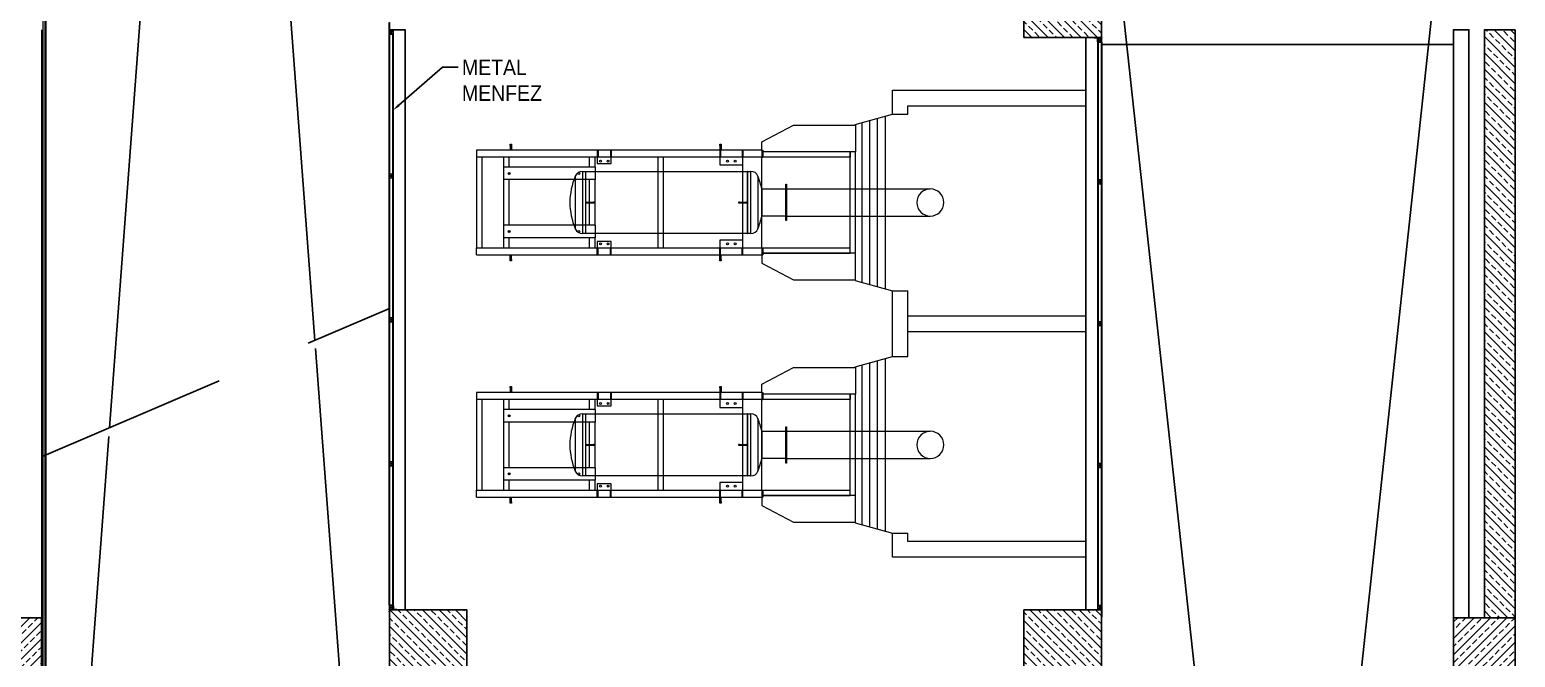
# Model space of a CAD drawing. Header units: metres. Extents: x -9802 to 773, y -8579 to 5125.
# Drawn here: x -2223 to -303, y -2487 to -1676 of the extents above; entities that cross this region are included whole.
import ezdxf
from ezdxf import colors
from ezdxf.entities.mleader import LeaderData, LeaderLine
from ezdxf.math import Vec2, Vec3

# ---------------------------------------------------------------- set-up
doc = ezdxf.new("R2010")
doc.units = ezdxf.units.M
doc.header["$MEASUREMENT"] = 0
doc.linetypes.add('HIDDEN', pattern=[9.525, 6.35, -3.175])
doc.linetypes.add('HIDDEN2', pattern=[0.1875, 0.125, -0.0625])
doc.layers.get('0').update_dxf_attribs({"color": 30, "lineweight": 0})
for name, color, linetype, lineweight in [('AG-Electrical', 133, 'Continuous', 9), ('AG-Insulation_Heat_Rockwool', 95, 'BATTING', 13), ('AG-Profile_Steel', 122, 'Continuous', 15), ('AG-Wall', 4, 'Continuous', 20)]:
    doc.layers.add(name, color=color, linetype=linetype, lineweight=lineweight)
for name, color, linetype in [('AG-ELEV-02', 152, 'Continuous'), ('AG-PLASTER', 73, 'Continuous'), ('AG-TEXT', 7, 'Continuous'), ('AI-Equipment unfixed', 7, 'Continuous'), ('V-0_Hatch_Concrete', 252, 'Continuous'), ('V-2_Column', 160, 'Continuous'), ('V-2_Stair', 100, 'Continuous')]:
    doc.layers.add(name, color=color, linetype=linetype)
doc.styles.add('ARIAL', font='arial.ttf', dxfattribs={"width": 0.9})
doc.linetypes.add('BATTING', pattern='A,0.00254,-2.54,[134,ltypeshp.shx,S=2.54,R=0,X=-2.54,Y=0],-5.08,[134,ltypeshp.shx,S=2.54,R=180,X=2.54,Y=0],-2.54', length=10.16254)

# ---------------------------------------------------------------- blocks, each defined once
blk = doc.blocks.new('kolon 1x1')
at = {"layer": 'V-0_Hatch_Concrete'}
h = blk.add_hatch(dxfattribs=at)
h.set_pattern_fill('ANSI33', color=256, scale=0.6, angle=90)
h.set_pattern_definition([(135, (49.56922, -174.56495), (-0.10606602, -0.10606602), []), (135, (49.56922, -174.45888), (-0.10606602, -0.10606602), [0.075, -0.0375])])
h.paths.add_polyline_path([(1, -1), (1, 0), (0, 0), (0, -1)])
blk.add_lwpolyline([(0, -1), (0, 0), (1, 0), (1, -1)], close=True)
blk = doc.blocks.new('kolon 80x80')
at = {"layer": 'V-0_Hatch_Concrete'}
h = blk.add_hatch(dxfattribs=at)
h.set_pattern_fill('ANSI33', color=256, scale=0.6)
h.set_pattern_definition([(45, (-190.3679, -46.12143), (-0.10606602, 0.10606602), []), (45, (-190.26183, -46.12143), (-0.10606602, 0.10606602), [0.075, -0.0375])])
h.paths.add_polyline_path([(0, -0.8), (0.8, -0.8), (0.8, 0), (0, 0)])
blk.add_lwpolyline([(0, -0.8), (0, 0), (0.8, 0), (0.8, -0.8)], close=True)
blk = doc.blocks.new('JENERATOR')
at = {"layer": 'AG-Electrical', "ltscale": 0.3}
for p, q in [((-250, -851), (-250, -820)), ((-250, -851), (-250, -820)), ((-250, -820), (0, -820)), ((-230, -851), (-230, -840)), ((-230, -840), (0, -840)), ((-298.4, -864), (-250, -851)), ((-289.6, -861.6), (-289.6, -1068.4)), ((-279.6, -859), (-279.6, -1071)), ((-269.6, -856.3), (-269.6, -1073.7)), ((-259.6, -853.6), (-259.6, -1076.4)), ((-250, -851), (-230, -851)), ((-418.7, -886.5), (-377.7, -865)), ((-377.7, -865), (-297.7, -865)), ((-297.7, -865), (-297.7, -899.5)), ((-418.7, -897.5), (-787.7, -897.5)), ((-787.7, -897.5), (-787.7, -906.5)), ((-744.2, -889.7), (-742.2, -889.7)), ((-744.2, -891.4), (-744.2, -889.7)), ((-742.2, -891.4), (-744.2, -891.4)), ((-744.2, -891.4), (-744.2, -897.5)), ((-742.2, -889.7), (-742.2, -891.4)), ((-742.2, -891.4), (-742.2, -897.5)), ((-631.5, -897.5), (-631.5, -906.5)), ((-631.5, -897.5), (-630.5, -897.5)), ((-630.5, -897.5), (-630.5, -906.5)), ((-614.5, -897.5), (-613.5, -897.5)), ((-614.5, -897.5), (-614.5, -906.5)), ((-613.5, -897.5), (-613.5, -906.5)), ((-473.2, -889.7), (-471.2, -889.7)), ((-473.2, -891.4), (-473.2, -889.7)), ((-471.2, -891.4), (-473.2, -891.4)), ((-473.2, -891.4), (-473.2, -897.5)), ((-473.2, -897.5), (-472.2, -897.5)), ((-473.2, -897.5), (-473.2, -906.5)), ((-472.2, -897.5), (-472.2, -906.5)), ((-471.2, -889.7), (-471.2, -891.4)), ((-471.2, -891.4), (-471.2, -897.5)), ((-444.2, -897.5), (-444.2, -906.5)), ((-444.2, -897.5), (-443.2, -897.5)), ((-443.2, -897.5), (-443.2, -906.5)), ((-418.7, -897.5), (-418.7, -886.5)), ((-418.7, -897.5), (-418.7, -906.5)), ((-418.7, -897.5), (-417.7, -897.5)), ((-417.7, -897.5), (-417.7, -906.5)), ((-304.7, -899.5), (-417.7, -899.5)), ((-297.7, -899.5), (-417.7, -899.5)), ((-304.7, -899.5), (-304.7, -906.5)), ((-304.7, -1030.5), (-304.7, -899.5)), ((-297.7, -899.5), (-304.7, -899.5)), ((-297.7, -1030.5), (-297.7, -899.5)), ((-631.5, -906.5), (-787.7, -906.5)), ((-787.7, -906.5), (-787.7, -1023.5)), ((-780.7, -906.5), (-780.7, -1023.5)), ((-752.9, -906.5), (-752.9, -919.5)), ((-752.9, -919.5), (-752.9, -935.5)), ((-634.4, -919.5), (-752.9, -919.5)), ((-745.9, -906.5), (-745.9, -919.5)), ((-641.4, -919.5), (-641.4, -906.5)), ((-634.4, -919.5), (-634.4, -906.5)), ((-634.4, -919.5), (-634.4, -935.5)), ((-631.5, -906.5), (-631.5, -914.5)), ((-613.5, -906.5), (-631.5, -906.5)), ((-631.5, -914.5), (-613.5, -914.5)), ((-613.5, -914.5), (-613.5, -906.5)), ((-473.2, -906.5), (-613.5, -906.5)), ((-552.7, -1023.5), (-552.7, -906.5)), ((-545.7, -1023.5), (-545.7, -906.5)), ((-473.2, -906.5), (-473.2, -916.5)), ((-443.2, -906.5), (-473.2, -906.5)), ((-473.2, -916.5), (-443.2, -916.5)), ((-443.2, -916.5), (-443.2, -906.5)), ((-418.7, -906.5), (-443.2, -906.5)), ((-443.2, -1013.5), (-443.2, -916.5)), ((-418.7, -906.5), (-417.7, -906.5)), ((-418.7, -1023.5), (-418.7, -906.5)), ((-304.7, -906.5), (-417.7, -906.5)), ((-634.4, -935.5), (-752.9, -935.5)), ((-752.9, -935.5), (-752.9, -994.5)), ((-745.9, -926.2), (-745.9, -928.8)), ((-745.9, -935.5), (-745.9, -994.5)), ((-660, -931), (-660, -950.9)), ((-650.8, -924.8), (-646.9, -924.8)), ((-650.8, -924.8), (-650.8, -948.3)), ((-646.9, -924.8), (-646.9, -948.3)), ((-646.7, -924.9), (-646.5, -925)), ((-646.7, -924.9), (-646.7, -948.4)), ((-646.5, -924.8), (-437.5, -924.8)), ((-646.5, -964.6), (-646.5, -924.8)), ((-641.4, -994.5), (-641.4, -935.5)), ((-634.4, -994.5), (-634.4, -935.5)), ((-437.5, -924.8), (-437.5, -964.6)), ((-437.4, -925), (-437.2, -924.9)), ((-437.4, -995.1), (-437.4, -925)), ((-437.2, -1005.1), (-437.2, -924.9)), ((-437, -924.8), (-433.1, -924.8)), ((-437, -1005.2), (-437, -924.8)), ((-433.1, -1005.2), (-433.1, -924.8)), ((-423.9, -931), (-423.9, -999)), ((-660, -950.9), (-660, -999)), ((-650.8, -948.3), (-650.8, -1005.2)), ((-646.9, -948.3), (-646.9, -1005.2)), ((-646.7, -948.4), (-646.7, -1005.1)), ((-418.9, -947.5), (-387.9, -947.5)), ((-418.9, -947.5), (-418.9, -982.5)), ((-387.9, -941.5), (-386.9, -941.5)), ((-387.9, -988.5), (-387.9, -941.5)), ((-387.9, -947.5), (-201.1, -947.5)), ((-386.9, -941.5), (-386.9, -988.5)), ((-646.5, -964.6), (-646.5, -965.4)), ((-645.3, -964.6), (-646.5, -964.6)), ((-646.5, -965.4), (-645.3, -965.4)), ((-646.5, -1005.2), (-646.5, -965.4)), ((-645.3, -965.4), (-645.3, -964.6)), ((-645.3, -964.6), (-636.3, -964.6)), ((-645.3, -965.4), (-636.3, -965.4)), ((-636.3, -964.6), (-636.3, -965.4)), ((-635.1, -964.6), (-636.3, -964.6)), ((-636.3, -965.4), (-635.1, -965.4)), ((-635.1, -964.6), (-635.1, -965.4)), ((-448.9, -964.6), (-448.9, -965.4)), ((-447.7, -964.6), (-448.9, -964.6)), ((-448.9, -965.4), (-447.7, -965.4)), ((-447.7, -964.6), (-438.7, -964.6)), ((-447.7, -965.4), (-447.7, -964.6)), ((-447.7, -965.4), (-438.7, -965.4)), ((-438.7, -964.6), (-438.7, -965.4)), ((-437.5, -964.6), (-438.7, -964.6)), ((-438.7, -965.4), (-437.5, -965.4)), ((-437.5, -964.6), (-437.5, -965.4)), ((-437.5, -965.4), (-437.5, -1005.2)), ((-752.9, -994.5), (-752.9, -1010.5)), ((-634.4, -994.5), (-752.9, -994.5)), ((-634.4, -994.5), (-634.4, -1010.5)), ((-437.4, -1005), (-437.4, -995.1)), ((-387.9, -982.5), (-418.9, -982.5)), ((-387.9, -982.5), (-201.1, -982.5)), ((-386.9, -988.5), (-387.9, -988.5)), ((-634.4, -1010.5), (-752.9, -1010.5)), ((-752.9, -1010.5), (-752.9, -1023.5)), ((-745.9, -1001.2), (-745.9, -1003.8)), ((-745.9, -1010.5), (-745.9, -1023.5)), ((-646.9, -1005.2), (-650.8, -1005.2)), ((-646.5, -1005), (-646.7, -1005.1)), ((-437.5, -1005.2), (-646.5, -1005.2)), ((-641.4, -1023.5), (-641.4, -1010.5)), ((-634.4, -1023.5), (-634.4, -1010.5)), ((-613.5, -1015.5), (-631.5, -1015.5)), ((-631.5, -1015.5), (-631.5, -1023.5)), ((-613.5, -1023.5), (-613.5, -1015.5)), ((-473.2, -1013.5), (-473.2, -1023.5)), ((-443.2, -1013.5), (-473.2, -1013.5)), ((-443.2, -1023.5), (-443.2, -1013.5)), ((-437.2, -1005.1), (-437.4, -1005)), ((-433.1, -1005.2), (-437, -1005.2)), ((-787.7, -1023.5), (-631.5, -1023.5)), ((-787.7, -1032.5), (-787.7, -1023.5)), ((-787.7, -1032.5), (-418.7, -1032.5)), ((-744.2, -1038.6), (-744.2, -1032.5)), ((-742.2, -1038.6), (-742.2, -1032.5)), ((-631.5, -1032.5), (-631.5, -1023.5)), ((-631.5, -1023.5), (-613.5, -1023.5)), ((-630.5, -1032.5), (-631.5, -1032.5)), ((-630.5, -1032.5), (-630.5, -1023.5)), ((-614.5, -1032.5), (-614.5, -1023.5)), ((-613.5, -1032.5), (-614.5, -1032.5)), ((-613.5, -1032.5), (-613.5, -1023.5)), ((-613.5, -1023.5), (-473.2, -1023.5)), ((-473.2, -1032.5), (-473.2, -1023.5)), ((-473.2, -1023.5), (-443.2, -1023.5)), ((-473.2, -1038.6), (-473.2, -1032.5)), ((-472.2, -1032.5), (-473.2, -1032.5)), ((-472.2, -1032.5), (-472.2, -1023.5)), ((-471.2, -1038.6), (-471.2, -1032.5)), ((-444.2, -1032.5), (-444.2, -1023.5)), ((-443.2, -1032.5), (-444.2, -1032.5)), ((-443.2, -1032.5), (-443.2, -1023.5)), ((-443.2, -1023.5), (-418.7, -1023.5)), ((-418.7, -1023.5), (-418.7, -1032.5)), ((-418.7, -1023.5), (-417.7, -1023.5)), ((-418.7, -1032.5), (-417.7, -1032.5)), ((-418.7, -1032.5), (-418.7, -1043.5)), ((-417.7, -1023.5), (-417.7, -1032.5)), ((-417.7, -1023.5), (-304.7, -1023.5)), ((-417.7, -1030.5), (-304.7, -1030.5)), ((-297.7, -1030.5), (-417.7, -1030.5)), ((-304.7, -1030.5), (-304.7, -1023.5)), ((-297.7, -1030.5), (-304.7, -1030.5)), ((-297.7, -1065), (-297.7, -1030.5)), ((-744.2, -1038.6), (-742.2, -1038.6)), ((-744.2, -1040.3), (-744.2, -1038.6)), ((-742.2, -1040.3), (-744.2, -1040.3)), ((-742.2, -1038.6), (-742.2, -1040.3)), ((-473.2, -1038.6), (-471.2, -1038.6)), ((-473.2, -1040.3), (-473.2, -1038.6)), ((-471.2, -1040.3), (-473.2, -1040.3)), ((-471.2, -1038.6), (-471.2, -1040.3)), ((-418.7, -1043.5), (-377.7, -1065)), ((-377.7, -1065), (-297.7, -1065)), ((-298.4, -1066), (-250, -1079)), ((-250, -1164.3), (-250, -1079)), ((-250, -1079), (-230, -1079)), ((-230, -1164.3), (-230, -1079)), ((-230, -1111.7), (0, -1111.7)), ((-230, -1131.7), (0, -1131.7)), ((-298.4, -1177.3), (-250, -1164.3)), ((-269.6, -1169.6), (-269.6, -1387)), ((-259.6, -1166.9), (-259.6, -1389.7)), ((-250, -1164.3), (-230, -1164.3)), ((-418.7, -1199.8), (-377.7, -1178.3)), ((-377.7, -1178.3), (-297.7, -1178.3)), ((-297.7, -1178.3), (-297.7, -1212.8)), ((-289.6, -1174.9), (-289.6, -1381.7)), ((-279.6, -1172.3), (-279.6, -1384.3)), ((-744.2, -1203), (-742.2, -1203)), ((-744.2, -1204.7), (-744.2, -1203)), ((-742.2, -1204.7), (-744.2, -1204.7)), ((-744.2, -1204.7), (-744.2, -1210.8)), ((-742.2, -1203), (-742.2, -1204.7)), ((-742.2, -1204.7), (-742.2, -1210.8)), ((-473.2, -1203), (-471.2, -1203)), ((-473.2, -1204.7), (-473.2, -1203)), ((-471.2, -1204.7), (-473.2, -1204.7)), ((-473.2, -1204.7), (-473.2, -1210.8)), ((-471.2, -1203), (-471.2, -1204.7)), ((-471.2, -1204.7), (-471.2, -1210.8)), ((-418.7, -1210.8), (-418.7, -1199.8)), ((-418.7, -1210.8), (-787.7, -1210.8)), ((-787.7, -1210.8), (-787.7, -1219.8)), ((-631.5, -1219.8), (-787.7, -1219.8)), ((-787.7, -1219.8), (-787.7, -1336.8)), ((-780.7, -1219.8), (-780.7, -1336.8)), ((-752.9, -1219.8), (-752.9, -1232.8)), ((-745.9, -1219.8), (-745.9, -1232.8)), ((-641.4, -1232.8), (-641.4, -1219.8)), ((-634.4, -1232.8), (-634.4, -1219.8)), ((-631.5, -1210.8), (-631.5, -1219.8)), ((-631.5, -1210.8), (-630.5, -1210.8)), ((-631.5, -1219.8), (-631.5, -1227.8)), ((-613.5, -1219.8), (-631.5, -1219.8)), ((-631.5, -1227.8), (-613.5, -1227.8)), ((-630.5, -1210.8), (-630.5, -1219.8)), ((-614.5, -1210.8), (-613.5, -1210.8)), ((-614.5, -1210.8), (-614.5, -1219.8)), ((-613.5, -1210.8), (-613.5, -1219.8)), ((-613.5, -1227.8), (-613.5, -1219.8)), ((-473.2, -1219.8), (-613.5, -1219.8)), ((-552.7, -1336.8), (-552.7, -1219.8)), ((-545.7, -1336.8), (-545.7, -1219.8)), ((-473.2, -1210.8), (-472.2, -1210.8)), ((-473.2, -1210.8), (-473.2, -1219.8)), ((-473.2, -1219.8), (-473.2, -1229.8)), ((-443.2, -1219.8), (-473.2, -1219.8)), ((-472.2, -1210.8), (-472.2, -1219.8)), ((-444.2, -1210.8), (-444.2, -1219.8)), ((-444.2, -1210.8), (-443.2, -1210.8)), ((-443.2, -1210.8), (-443.2, -1219.8)), ((-443.2, -1229.8), (-443.2, -1219.8)), ((-418.7, -1219.8), (-443.2, -1219.8)), ((-418.7, -1210.8), (-418.7, -1219.8)), ((-418.7, -1210.8), (-417.7, -1210.8)), ((-418.7, -1219.8), (-417.7, -1219.8)), ((-418.7, -1336.8), (-418.7, -1219.8)), ((-417.7, -1210.8), (-417.7, -1219.8)), ((-304.7, -1212.8), (-417.7, -1212.8)), ((-297.7, -1212.8), (-417.7, -1212.8)), ((-304.7, -1219.8), (-417.7, -1219.8)), ((-304.7, -1212.8), (-304.7, -1219.8)), ((-304.7, -1343.8), (-304.7, -1212.8)), ((-297.7, -1212.8), (-304.7, -1212.8)), ((-297.7, -1343.8), (-297.7, -1212.8)), ((-752.9, -1232.8), (-752.9, -1248.8)), ((-634.4, -1232.8), (-752.9, -1232.8)), ((-745.9, -1239.5), (-745.9, -1242.1)), ((-660, -1244.3), (-660, -1264.2)), ((-650.8, -1238.1), (-646.9, -1238.1)), ((-650.8, -1238.1), (-650.8, -1261.6)), ((-646.9, -1238.1), (-646.9, -1261.6)), ((-646.7, -1238.2), (-646.5, -1238.3)), ((-646.7, -1238.2), (-646.7, -1261.7)), ((-646.5, -1238.1), (-437.5, -1238.1)), ((-646.5, -1277.9), (-646.5, -1238.1)), ((-634.4, -1232.8), (-634.4, -1248.8)), ((-473.2, -1229.8), (-443.2, -1229.8)), ((-443.2, -1326.8), (-443.2, -1229.8)), ((-437.5, -1238.1), (-437.5, -1277.9)), ((-437.4, -1238.3), (-437.2, -1238.2)), ((-437.4, -1308.4), (-437.4, -1238.3)), ((-437.2, -1318.4), (-437.2, -1238.2)), ((-437, -1238.1), (-433.1, -1238.1)), ((-437, -1318.5), (-437, -1238.1)), ((-433.1, -1318.5), (-433.1, -1238.1)), ((-423.9, -1244.3), (-423.9, -1312.3)), ((-634.4, -1248.8), (-752.9, -1248.8)), ((-752.9, -1248.8), (-752.9, -1307.8)), ((-745.9, -1248.8), (-745.9, -1307.8)), ((-660, -1264.2), (-660, -1312.3)), ((-650.8, -1261.6), (-650.8, -1318.5)), ((-646.9, -1261.6), (-646.9, -1318.5)), ((-646.7, -1261.7), (-646.7, -1318.4)), ((-641.4, -1307.8), (-641.4, -1248.8)), ((-634.4, -1307.8), (-634.4, -1248.8)), ((-418.9, -1260.8), (-387.9, -1260.8)), ((-418.9, -1260.8), (-418.9, -1295.8)), ((-387.9, -1254.8), (-386.9, -1254.8)), ((-387.9, -1301.8), (-387.9, -1254.8)), ((-387.9, -1260.8), (-201.1, -1260.8)), ((-386.9, -1254.8), (-386.9, -1301.8)), ((-646.5, -1277.9), (-646.5, -1278.7)), ((-645.3, -1277.9), (-646.5, -1277.9)), ((-646.5, -1278.7), (-645.3, -1278.7)), ((-646.5, -1318.5), (-646.5, -1278.7)), ((-645.3, -1278.7), (-645.3, -1277.9)), ((-645.3, -1277.9), (-636.3, -1277.9)), ((-645.3, -1278.7), (-636.3, -1278.7)), ((-636.3, -1277.9), (-636.3, -1278.7)), ((-635.1, -1277.9), (-636.3, -1277.9)), ((-636.3, -1278.7), (-635.1, -1278.7)), ((-635.1, -1277.9), (-635.1, -1278.7)), ((-448.9, -1277.9), (-448.9, -1278.7)), ((-447.7, -1277.9), (-448.9, -1277.9)), ((-448.9, -1278.7), (-447.7, -1278.7)), ((-447.7, -1277.9), (-438.7, -1277.9)), ((-447.7, -1278.7), (-447.7, -1277.9)), ((-447.7, -1278.7), (-438.7, -1278.7)), ((-438.7, -1277.9), (-438.7, -1278.7)), ((-437.5, -1277.9), (-438.7, -1277.9)), ((-438.7, -1278.7), (-437.5, -1278.7)), ((-437.5, -1277.9), (-437.5, -1278.7)), ((-437.5, -1278.7), (-437.5, -1318.5)), ((-387.9, -1295.8), (-418.9, -1295.8)), ((-387.9, -1295.8), (-201.1, -1295.8)), ((-386.9, -1301.8), (-387.9, -1301.8)), ((-752.9, -1307.8), (-752.9, -1323.8)), ((-634.4, -1307.8), (-752.9, -1307.8)), ((-634.4, -1323.8), (-752.9, -1323.8)), ((-752.9, -1323.8), (-752.9, -1336.8)), ((-745.9, -1314.5), (-745.9, -1317.1)), ((-745.9, -1323.8), (-745.9, -1336.8)), ((-646.9, -1318.5), (-650.8, -1318.5)), ((-646.5, -1318.3), (-646.7, -1318.4)), ((-437.5, -1318.5), (-646.5, -1318.5)), ((-641.4, -1336.8), (-641.4, -1323.8)), ((-634.4, -1307.8), (-634.4, -1323.8)), ((-634.4, -1336.8), (-634.4, -1323.8)), ((-437.4, -1318.3), (-437.4, -1308.4)), ((-437.2, -1318.4), (-437.4, -1318.3)), ((-433.1, -1318.5), (-437, -1318.5)), ((-787.7, -1336.8), (-631.5, -1336.8)), ((-787.7, -1345.8), (-787.7, -1336.8)), ((-613.5, -1328.8), (-631.5, -1328.8)), ((-631.5, -1328.8), (-631.5, -1336.8)), ((-631.5, -1345.8), (-631.5, -1336.8)), ((-631.5, -1336.8), (-613.5, -1336.8)), ((-630.5, -1345.8), (-630.5, -1336.8)), ((-614.5, -1345.8), (-614.5, -1336.8)), ((-613.5, -1336.8), (-613.5, -1328.8)), ((-613.5, -1345.8), (-613.5, -1336.8)), ((-613.5, -1336.8), (-473.2, -1336.8)), ((-473.2, -1326.8), (-473.2, -1336.8)), ((-443.2, -1326.8), (-473.2, -1326.8)), ((-473.2, -1345.8), (-473.2, -1336.8)), ((-473.2, -1336.8), (-443.2, -1336.8)), ((-472.2, -1345.8), (-472.2, -1336.8)), ((-444.2, -1345.8), (-444.2, -1336.8)), ((-443.2, -1336.8), (-443.2, -1326.8)), ((-443.2, -1345.8), (-443.2, -1336.8)), ((-443.2, -1336.8), (-418.7, -1336.8)), ((-418.7, -1336.8), (-418.7, -1345.8)), ((-418.7, -1336.8), (-417.7, -1336.8)), ((-417.7, -1336.8), (-417.7, -1345.8)), ((-417.7, -1336.8), (-304.7, -1336.8)), ((-417.7, -1343.8), (-304.7, -1343.8)), ((-297.7, -1343.8), (-417.7, -1343.8)), ((-304.7, -1343.8), (-304.7, -1336.8)), ((-297.7, -1343.8), (-304.7, -1343.8)), ((-297.7, -1378.3), (-297.7, -1343.8)), ((-787.7, -1345.8), (-418.7, -1345.8)), ((-744.2, -1351.9), (-744.2, -1345.8)), ((-744.2, -1351.9), (-742.2, -1351.9)), ((-744.2, -1353.6), (-744.2, -1351.9)), ((-742.2, -1353.6), (-744.2, -1353.6)), ((-742.2, -1351.9), (-742.2, -1345.8)), ((-742.2, -1351.9), (-742.2, -1353.6)), ((-630.5, -1345.8), (-631.5, -1345.8)), ((-613.5, -1345.8), (-614.5, -1345.8)), ((-473.2, -1351.9), (-473.2, -1345.8)), ((-472.2, -1345.8), (-473.2, -1345.8)), ((-473.2, -1351.9), (-471.2, -1351.9)), ((-473.2, -1353.6), (-473.2, -1351.9)), ((-471.2, -1353.6), (-473.2, -1353.6)), ((-471.2, -1351.9), (-471.2, -1345.8)), ((-471.2, -1351.9), (-471.2, -1353.6)), ((-443.2, -1345.8), (-444.2, -1345.8)), ((-418.7, -1345.8), (-417.7, -1345.8)), ((-418.7, -1345.8), (-418.7, -1356.8)), ((-418.7, -1356.8), (-377.7, -1378.3)), ((-377.7, -1378.3), (-297.7, -1378.3)), ((-298.4, -1379.3), (-250, -1392.3)), ((-250, -1423.3), (-250, -1392.3)), ((-250, -1392.3), (-230, -1392.3)), ((-230, -1403.3), (-230, -1392.3)), ((0, -1403.3), (-230, -1403.3)), ((0, -1423.3), (-250, -1423.3))]:
    blk.add_line(p, q, dxfattribs=at)
for centre, radius in [((-627.4, -911.5), 1.25), ((-617.6, -911.5), 1.25), ((-463.1, -911.5), 1.25), ((-453.3, -911.5), 1.25), ((-745.4, -927.5), 1.4), ((-655.4, -927.5), 1.4), ((-745.4, -1002.5), 1.4), ((-655.4, -1002.5), 1.4), ((-627.4, -1018.5), 1.25), ((-617.6, -1018.5), 1.25), ((-463.1, -1018.5), 1.25), ((-453.3, -1018.5), 1.25), ((-627.4, -1224.8), 1.25), ((-617.6, -1224.8), 1.25), ((-463.1, -1224.8), 1.25), ((-453.3, -1224.8), 1.25), ((-745.4, -1240.8), 1.4), ((-655.4, -1240.8), 1.4), ((-745.4, -1315.8), 1.4), ((-655.4, -1315.8), 1.4), ((-627.4, -1331.8), 1.25), ((-617.6, -1331.8), 1.25), ((-463.1, -1331.8), 1.25), ((-453.3, -1331.8), 1.25)]:
    blk.add_circle(centre, radius, dxfattribs=at)
for centre, radius, start, end in [((-571.8, -966.8), 95.2, 157.9093, 178.9192), ((-650.8, -934.7), 9.93, 90, 157.9093), ((-646.9, -925.3), 0.5, 60.7568, 90), ((-437.5, -924.7), 0.3, 270, 299.2432), ((-437, -925.3), 0.5, 90, 119.2432), ((-433.1, -934.7), 9.93, 22.0907, 90), ((-512.1, -966.8), 95.2, 11.6951, 22.0907), ((-201.1, -965), 17.5, 90, 270), ((-201.1, -965), 17.5, 270, 90), ((-571.8, -963.2), 95.2, 181.0808, 202.0907), ((-512.1, -963.2), 95.2, 337.9093, 348.3049), ((-650.8, -995.3), 9.93, 202.0907, 270), ((-646.9, -1004.7), 0.5, 270, 299.2432), ((-437.5, -1005.3), 0.3, 60.7568, 90), ((-437, -1004.7), 0.5, 240.7568, 270), ((-433.1, -995.3), 9.93, 270, 337.9093), ((-571.8, -1280.1), 95.2, 157.9093, 178.9192), ((-650.8, -1248), 9.93, 90, 157.9093), ((-646.9, -1238.6), 0.5, 60.7568, 90), ((-437.5, -1238), 0.3, 270, 299.2432), ((-437, -1238.6), 0.5, 90, 119.2432), ((-433.1, -1248), 9.93, 22.0907, 90), ((-512.1, -1280.1), 95.2, 11.6951, 22.0907), ((-201.1, -1278.3), 17.5, 90, 270), ((-201.1, -1278.3), 17.5, 270, 90), ((-571.8, -1276.5), 95.2, 181.0808, 202.0907), ((-512.1, -1276.5), 95.2, 337.9093, 348.3049), ((-650.8, -1308.6), 9.93, 202.0907, 270), ((-646.9, -1318), 0.5, 270, 299.2432), ((-437.5, -1318.6), 0.3, 60.7568, 90), ((-437, -1318), 0.5, 240.7568, 270), ((-433.1, -1308.6), 9.93, 270, 337.9093)]:
    blk.add_arc(centre, radius, start, end, dxfattribs=at)
blk = doc.blocks.new('menfez')
blk.add_wipeout([(10, -45), (10, 5), (7490, 5), (7490, -45)])
at = {"layer": 'AG-Profile_Steel', "ltscale": 2.5}
h = blk.add_hatch(dxfattribs=at)
h.set_pattern_fill('ANSI31', color=256, angle=270, style=0)
h.set_pattern_definition([(315, (-647161.083, 66540.2703), (2.24506403, 2.24506403), [])])
h.paths.add_polyline_path([(-95, 5), (-95, 0), (0, 0), (0, -95), (5, -95), (5, 5)])
h = blk.add_hatch(dxfattribs=at)
h.set_pattern_fill('ANSI31', color=256, angle=360, style=0)
h.set_pattern_definition([(45, (23607.336, -1117162.009), (-2.24506403, 2.24506403), [])])
h.paths.add_polyline_path([(10, 5), (10, -45), (55, -45), (55, -50), (5, -50), (5, 5)])
h = blk.add_hatch(dxfattribs=at)
h.set_pattern_fill('ANSI31', color=256, angle=360, style=0)
h.set_pattern_definition([(45, (31152.967, -1117162.009), (-2.24506403, 2.24506403), [])])
h.paths.add_polyline_path([(7490, 5), (7490, -45), (7445, -45), (7445, -50), (7495, -50), (7495, 5)])
h = blk.add_hatch(dxfattribs=at)
h.set_pattern_fill('ANSI31', color=256, angle=270, style=0)
h.set_pattern_definition([(315, (-646132.948, 66540.271), (2.24506403, 2.24506403), [])])
h.paths.add_polyline_path([(7595, 5), (7595, 0), (7500, 0), (7500, -95), (7495, -95), (7495, 5)])
at = {"layer": 'AG-ELEV-02', "ltscale": 2.5}
for p, q in [((7445, 5), (60, 5)), ((7445, 3), (60, 3)), ((7445, -43), (60, -43)), ((7445, -45), (60, -45))]:
    blk.add_line(p, q, dxfattribs=at)
at = {"layer": 'AG-Profile_Steel'}
for points in [[(-95, 5), (-95, 0), (0, 0), (0, -95), (5, -95), (5, 5)], [(58, 3), (12, 3), (12, -43), (58, -43)], [(1913, 3), (1867, 3), (1867, -43), (1913, -43)], [(3773, 3), (3727, 3), (3727, -43), (3773, -43)], [(5633, 3), (5587, 3), (5587, -43), (5633, -43)], [(7442, 3), (7488, 3), (7488, -43), (7442, -43)], [(7595, 5), (7595, 0), (7500, 0), (7500, -95), (7495, -95), (7495, 5)]]:
    blk.add_lwpolyline(points, close=True, dxfattribs=at)
for points in [[(10, 5), (10, -45), (55, -45), (55, -50), (5, -50), (5, 5), (10, 5)], [(60, 5), (10, 5), (10, -45), (60, -45), (60, 5)], [(12, 3), (58, -43)], [(58, 3), (12, -43)], [(1915, 5), (1865, 5), (1865, -45), (1915, -45), (1915, 5)], [(1867, 3), (1913, -43)], [(1913, 3), (1867, -43)], [(3775, 5), (3725, 5), (3725, -45), (3775, -45), (3775, 5)], [(3727, 3), (3773, -43)], [(3773, 3), (3727, -43)], [(5635, 5), (5585, 5), (5585, -45), (5635, -45), (5635, 5)], [(5587, 3), (5633, -43)], [(5633, 3), (5587, -43)], [(7440, 5), (7490, 5), (7490, -45), (7440, -45), (7440, 5)], [(7488, 3), (7442, -43)], [(7442, 3), (7488, -43)], [(7490, 5), (7490, -45), (7445, -45), (7445, -50), (7495, -50), (7495, 5), (7490, 5)]]:
    blk.add_lwpolyline(points, dxfattribs=at)
blk = doc.blocks.new('A$C76B045A8')
blk.add_wipeout([(105, 185), (105, 235), (7485, 235), (7485, 185)])
at = {"layer": 'AG-Profile_Steel', "ltscale": 2.5}
h = blk.add_hatch(dxfattribs=at)
h.set_pattern_fill('ANSI31', color=256, angle=270, style=0)
h.set_pattern_definition([(315, (-647066.084, 66770.2696), (2.24506403, 2.24506403), [])])
h.paths.add_polyline_path([(0, 235), (0, 230), (95, 230), (95, 135), (100, 135), (100, 235)])
h = blk.add_hatch(dxfattribs=at)
h.set_pattern_fill('ANSI31', color=256, angle=360, style=0)
h.set_pattern_definition([(45, (23702.335, -1116932.0097), (-2.24506403, 2.24506403), [])])
h.paths.add_polyline_path([(105, 235), (105, 185), (150, 185), (150, 180), (100, 180), (100, 235)])
h = blk.add_hatch(dxfattribs=at)
h.set_pattern_fill('ANSI31', color=256, angle=360, style=0)
h.set_pattern_definition([(45, (31147.966, -1116932.0097), (-2.24506403, 2.24506403), [])])
h.paths.add_polyline_path([(7485, 235), (7485, 185), (7440, 185), (7440, 180), (7490, 180), (7490, 235)])
h = blk.add_hatch(dxfattribs=at)
h.set_pattern_fill('ANSI31', color=256, angle=270, style=0)
h.set_pattern_definition([(315, (-646137.9488, 66770.27), (2.24506403, 2.24506403), [])])
h.paths.add_polyline_path([(7590, 235), (7590, 230), (7495, 230), (7495, 135), (7490, 135), (7490, 235)])
at = {"layer": 'AG-ELEV-02', "ltscale": 2.5}
for p, q in [((7440, 235), (155, 235)), ((7440, 233), (155, 233)), ((7440, 187), (155, 187)), ((7440, 185), (155, 185))]:
    blk.add_line(p, q, dxfattribs=at)
at = {"layer": 'AG-Profile_Steel'}
for points in [[(0, 235), (0, 230), (95, 230), (95, 135), (100, 135), (100, 235)], [(153, 233), (107, 233), (107, 187), (153, 187)], [(1985, 233), (1939, 233), (1939, 187), (1985, 187)], [(3818, 233), (3772, 233), (3772, 187), (3818, 187)], [(5650, 233), (5604, 233), (5604, 187), (5650, 187)], [(7437, 233), (7483, 233), (7483, 187), (7437, 187)], [(7590, 235), (7590, 230), (7495, 230), (7495, 135), (7490, 135), (7490, 235)]]:
    blk.add_lwpolyline(points, close=True, dxfattribs=at)
for points in [[(105, 235), (105, 185), (150, 185), (150, 180), (100, 180), (100, 235), (105, 235)], [(155, 235), (105, 235), (105, 185), (155, 185), (155, 235)], [(107, 233), (153, 187)], [(153, 233), (107, 187)], [(1987, 235), (1937, 235), (1937, 185), (1987, 185), (1987, 235)], [(1939, 233), (1985, 187)], [(1985, 233), (1939, 187)], [(3820, 235), (3770, 235), (3770, 185), (3820, 185), (3820, 235)], [(3772, 233), (3818, 187)], [(3818, 233), (3772, 187)], [(5652, 235), (5602, 235), (5602, 185), (5652, 185), (5652, 235)], [(5604, 233), (5650, 187)], [(5650, 233), (5604, 187)], [(7435, 235), (7485, 235), (7485, 185), (7435, 185), (7435, 235)], [(7483, 233), (7437, 187)], [(7437, 233), (7483, 187)], [(7485, 235), (7485, 185), (7440, 185), (7440, 180), (7490, 180), (7490, 235), (7485, 235)]]:
    blk.add_lwpolyline(points, dxfattribs=at)
blk = doc.blocks.new('A$C09C70BEB')
at = {"color": 30, "ltscale": 0.3}
blk.add_lwpolyline([(-13.75, -7.9), (-13.75, -0.4), (-13.55, -0.4), (-13.55, -7.9), (-13.75, -7.9)], dxfattribs=at)
blk.add_lwpolyline([(-4.55, -7.9), (-4.55, -0.5), (-4.75, -0.5), (-4.75, -7.9)], close=True, dxfattribs=at)
at = {"layer": 'V-2_Stair', "ltscale": 2.5}
blk.add_line((-4.55, -0.59), (0, -0.59), dxfattribs=at)
at = {"layer": 'V-2_Stair', "linetype": 'HIDDEN2', "ltscale": 20}
blk.add_line((-18.25, -5.919), (-13.75, -4.004), dxfattribs=at)
at = {"layer": 'V-2_Stair', "ltscale": 2.5}
for points in [[(-17.368, -5.544), (-16, 12.75)], [(-16, 12.75), (-14.716, -4.415)], [(-4.55, 2.41), (-3.095, -10.956)], [(-1.357, -10.217), (0, 2.41)]]:
    blk.add_lwpolyline(points, dxfattribs=at)
at = {"layer": 'V-2_Stair', "color": 1, "ltscale": 2.5}
blk.add_lwpolyline([(0.2, -8), (0.2, -0.4), (0, -0.4), (0, -8)], close=True, dxfattribs=at)
at = {"layer": 'V-2_Stair', "linetype": 'HIDDEN', "ltscale": 10}
for points in [[(-14.708, -4.521), (-13.75, -17.3)], [(-18.25, -17.3), (-17.377, -5.656)]]:
    blk.add_lwpolyline(points, dxfattribs=at)

msp = doc.modelspace()

# ---------------------------------------------------------------- hatches: boundary and pattern name
at = {"layer": 'V-0_Hatch_Concrete', "ltscale": 0.3}
h = msp.add_hatch(dxfattribs=at)
h.set_pattern_fill('ANSI33', color=256, scale=60, angle=90)
h.set_pattern_definition([(135, (0, -840), (-10.6066, -10.6066), []), (135, (6e-16, -829.393), (-10.6066, -10.6066), [7.5, -3.75])])
h.paths.add_polyline_path([(-303.4, -1675.9), (-343.4, -1675.9), (-343.4, -2435.9), (-303.4, -2435.9)])

# ---------------------------------------------------------------- linework, layer by layer
at = {"layer": 'AG-Insulation_Heat_Rockwool', "ltscale": 0.48}
msp.add_lwpolyline([(-2205.9, -3261.9), (-2205.9, -362.9)], dxfattribs=at)
at = {"layer": 'AG-Insulation_Heat_Rockwool', "linetype": 'Continuous', "ltscale": 1.2}
msp.add_lwpolyline([(-1753.9, -3260.9), (-2203.4, -3260.9), (-2203.4, -362.9)], dxfattribs=at)
at = {"layer": 'AG-PLASTER', "ltscale": 0.3}
msp.add_lwpolyline([(-1753.9, -3259.9), (-2202.4, -3259.9), (-2202.4, -360.9)], dxfattribs=at)
at = {"layer": 'AG-Wall', "ltscale": 0.3}
msp.add_lwpolyline([(-2208.4, -1675.9), (-2208.4, -2435.9)], dxfattribs=at)
at = {"layer": 'V-2_Column'}
msp.add_lwpolyline([(-303.4, -1675.9), (-303.4, -2435.9), (-343.4, -2435.9), (-343.4, -1675.9)], close=True, dxfattribs=at)

# ---------------------------------------------------------------- block references
at = {"layer": 'AI-Equipment unfixed'}
msp.add_blockref('JENERATOR', (-858.4, -934.2), dxfattribs=at)
at = {"layer": 'V-2_Column', "xscale": 100, "yscale": 100, "zscale": 100}
for name, p in [('kolon 1x1', (-938.4, -1585.9)), ('kolon 80x80', (-2288.4, -2435.9)), ('kolon 1x1', (-1758.4, -2425.9)), ('kolon 1x1', (-938.4, -2425.9)), ('kolon 80x80', (-383.4, -2435.9))]:
    msp.add_blockref(name, p, dxfattribs=at)

# ---------------------------------------------------------------- next in the draw order: block references
at = {"xscale": 0.1, "yscale": 0.1, "zscale": 0.1, "rotation": 90}
msp.add_blockref('menfez', (-1758.4, -2425.9), dxfattribs=at)
at = {"ltscale": 2.5, "xscale": 0.1, "yscale": 0.1, "zscale": 0.1, "rotation": 270}
msp.add_blockref('A$C76B045A8', (-861.4, -1676.4), dxfattribs=at)

# ---------------------------------------------------------------- next in the draw order: block references
at = {"layer": 'V-2_Stair', "ltscale": 0.3, "xscale": 100, "yscale": 100, "zscale": 100}
msp.add_blockref('A$C09C70BEB', (-383.4, -1635.9), dxfattribs=at)

# ---------------------------------------------------------------- next in the draw order: leaders
at = {"layer": 'AG-TEXT', "ltscale": 200}
ml = msp.add_multileader_mtext('Standard', dxfattribs=at)
ml.set_content('METAL\\PMENFEZ', color=256, style='ARIAL')
ml.set_leader_properties(color=256, linetype='ByLayer', lineweight=-1)
ml.build(insert=Vec2(0, 0))
ml.multileader.update_dxf_attribs({"dogleg_length": 2, "arrow_head_size": 10, "scale": 50})
ctx = ml.context
ctx.base_point, ctx.scale, ctx.char_height, ctx.arrow_head_size, ctx.landing_gap_size, ctx.plane_origin = Vec3(-1669.8, -1724.5), 50, 20, 10, 5, Vec3(-1728.3, -1520.2)
notes = []
notes.append((ctx, [(0, (1, 1, 0), (-1689.8, -1724.5), (1, 0), 20, [(0, [(-1753.9, -1780)], 0, [])])]))
ctx.mtext.insert, ctx.mtext.flow_direction = Vec3(-1664.8, -1714.5), 5
for ctx, leaders in notes:
    for number, flags, end, landing, length, lines in leaders:
        leader = LeaderData()
        leader.index, (leader.has_last_leader_line, leader.has_dogleg_vector, leader.attachment_direction) = number, flags
        leader.last_leader_point, leader.dogleg_vector, leader.dogleg_length = Vec3(end), Vec3(landing), length
        for number, points, colour, breaks in lines:
            line = LeaderLine()
            line.index, line.vertices, line.color, line.breaks = number, Vec3.list(points), colors.encode_raw_color(colour), breaks
            leader.lines.append(line)
        ctx.leaders.append(leader)

doc.saveas('drawing.dxf')
